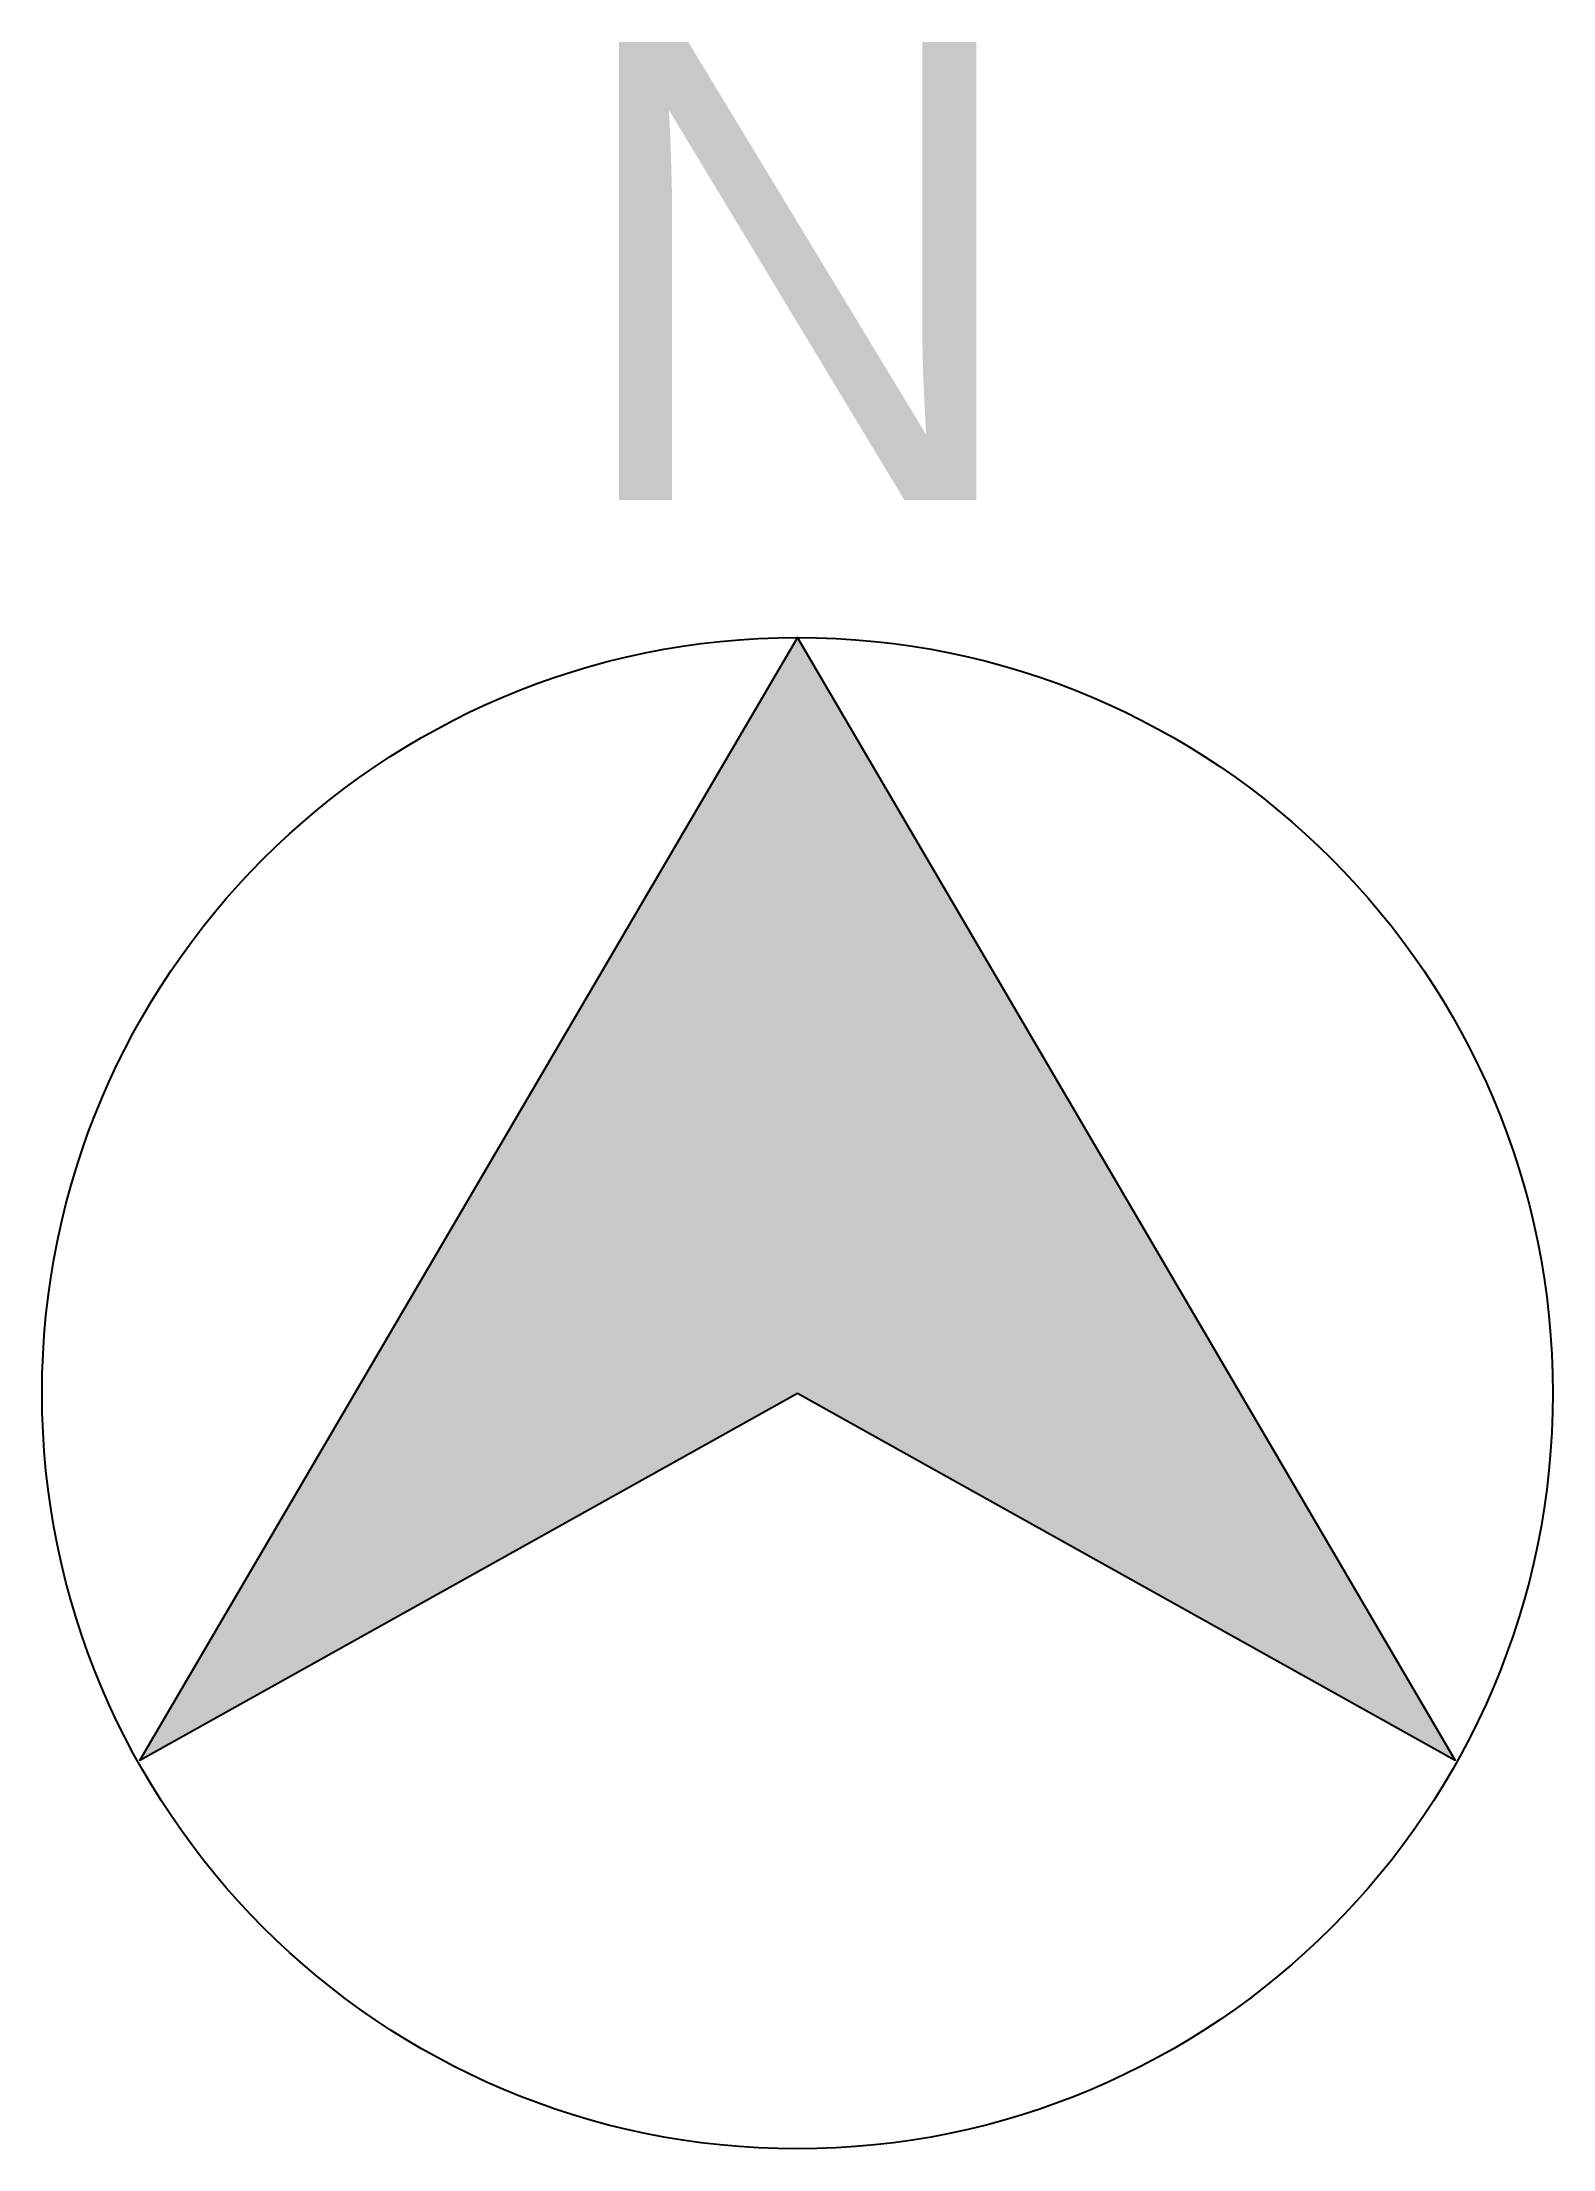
# Model space of a CAD drawing. Header units: millimetres. Extents: x 1161.29 to 1162.28, y -1304.69 to -1303.31.
import ezdxf
from ezdxf.enums import TextEntityAlignment as Align

# ---------------------------------------------------------------- set-up
doc = ezdxf.new("R2010")
doc.units = ezdxf.units.MM
doc.header["$LTSCALE"] = 10
doc.layers.add('Símbolos_Gráficos', color=1, linetype='Continuous')
doc.styles.add('FOLHA_ARIAL', font='ARIAL.TTF')

msp = doc.modelspace()

# ---------------------------------------------------------------- linework, layer by layer
at = {"layer": 'Símbolos_Gráficos', "color": 2}
msp.add_lwpolyline([(1161.7807, -1304.1996), (1162.2118, -1304.4401), (1161.7807, -1303.7046), (1161.3497, -1304.4401)], close=True, dxfattribs=at)
at = {"layer": 'Símbolos_Gráficos'}
msp.add_circle((1161.7807, -1304.1996), 0.495, dxfattribs=at)
msp.add_solid([(1161.3497, -1304.4401), (1161.7807, -1303.7046), (1161.7807, -1304.1996), (1162.2118, -1304.4401)], dxfattribs=at)

# ---------------------------------------------------------------- texts
at = {"layer": 'Símbolos_Gráficos', "color": 3, "style": 'FOLHA_ARIAL'}
msp.add_text('N', height=0.3, dxfattribs=at).set_placement((1161.7807, -1303.7046), align=Align.BOTTOM_CENTER)

doc.saveas('drawing.dxf')
